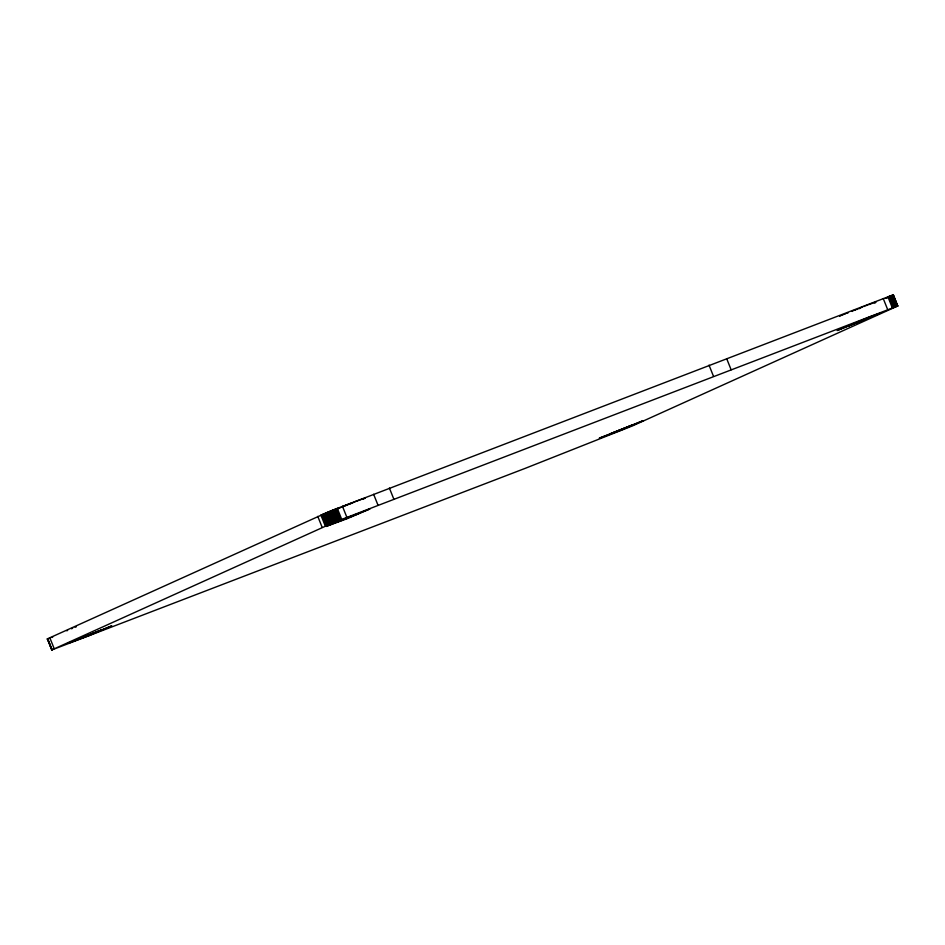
<?xml version="1.0" encoding="UTF-8"?>
<svg xmlns="http://www.w3.org/2000/svg" width="945" height="945" viewBox="0 0 945 945"><rect width="100%" height="100%" fill="white"/><g stroke="black" fill="none" stroke-linecap="round" stroke-linejoin="round"><path stroke-width="1.42" d="M51.715 649.924L47.687 638.737L329.498 511.422L890.143 296.009L893.356 294.982L897.75 305.967L632.489 425.888L525.314 468.307L51.644 650.018L333.892 522.396L897.75 305.967M321.643 515.521L322.564 514.99M632.229 425.085L610.316 433.814L632.276 425.026M848.114 326.096L870.061 317.319L848.161 326.119M365.266 498.204L364.616 498.535M875.731 302.518L874.716 303.002M333.313 510.761L333.904 510.489M323.58 514.505L324.926 513.903M362.974 499.303L363.612 499.019M886.091 298.407L893.356 295.017L897.679 306.062M66.8 630.799L67.603 630.445M325.718 513.548L326.592 513.159M327.537 512.757L330.774 511.387M839.668 316.303L840.743 315.843M71.513 628.768L72.647 628.283M841.877 315.358L843.07 314.862M331.967 510.879L335.829 509.284M337.778 508.823L339.042 508.304M75.092 627.267L76.38 626.736M844.322 314.342L845.61 313.811M339.716 508.02L340.389 507.748M846.933 313.267L848.291 312.712M337.188 508.729L338.57 508.162M852.189 311.437L852.898 311.153M345.716 505.055L346.437 504.772M341.405 507.016L352.627 502.586M342.503 506.886L343.224 506.603M853.949 310.421L855.39 309.842M855.048 310.291L855.757 310.007M344.653 506.036L346.071 505.469M857.174 309.452L857.871 309.18M346.768 505.197L348.114 504.677M861.049 307.609L862.407 307.078M863.742 306.558L865.029 306.062M859.218 308.649L860.482 308.164M869.412 317.047L837.14 330.514L881.047 312.925L870.664 316.563M353.914 502.09L365.254 498.003M866.27 305.589L867.463 305.129M349.378 504.181L351.091 503.543M868.609 304.703L869.695 304.29M51.892 637.497L52.684 637.202M870.711 303.912L872.53 303.25M352.072 503.177L352.91 502.87M50.463 638.017L49.282 638.442M873.334 302.967L875.708 302.164M48.786 638.607L47.25 639.033M322.588 515.344L321.926 515.521M893.131 295.017L897.537 306.145M892.919 295.064L897.313 306.263M892.623 295.159L897.018 306.133M892.257 295.265L896.651 306.251M891.832 295.419L896.214 306.393M891.324 295.584L895.718 306.558M890.769 295.785L895.163 306.759M890.143 296.009L894.537 306.983M889.458 296.257L893.852 307.231M888.713 296.529L893.108 307.503M887.922 296.825L892.316 307.798M883.268 298.596L887.662 309.57M726.74 358.793L731.135 369.767M709.022 365.113L713.404 376.086M389.387 488.045L393.781 499.019M373.641 494.306L378.035 505.28M342.456 506.296L346.85 517.281M337.294 508.304L341.677 519.278M336.184 508.741L340.578 519.715M335.073 509.178L339.468 520.163M333.951 509.627L338.345 520.601M332.829 510.076L337.223 521.049M331.707 510.524L336.101 521.498M330.596 510.973L334.991 521.947M329.498 511.422L333.892 522.396M328.411 511.859L332.805 522.845M327.348 512.296L331.742 523.27M326.308 512.722L330.703 523.707M325.304 513.135L329.699 524.121M324.336 513.548L328.73 524.522M323.403 513.938L327.797 524.912M322.517 514.304L326.899 525.29M321.666 514.671L326.06 525.644M320.875 515.001L325.269 525.987M317.78 516.383L322.162 527.357M49.813 637.733L54.208 648.719M47.687 638.737L52.069 649.711M47.463 638.855L52.081 649.936M47.321 638.938L51.869 649.983M68.005 643.321L89.173 635.548L111.817 625.85L68.005 643.321M78.931 638.985L100.831 630.244L78.931 638.985M326.119 526.424L347.299 518.64L369.932 508.942L326.119 526.424M337.058 522.077L358.958 513.348L337.058 522.077M599.437 438.102L620.605 430.318L643.25 420.619L599.437 438.102"/></g></svg>
